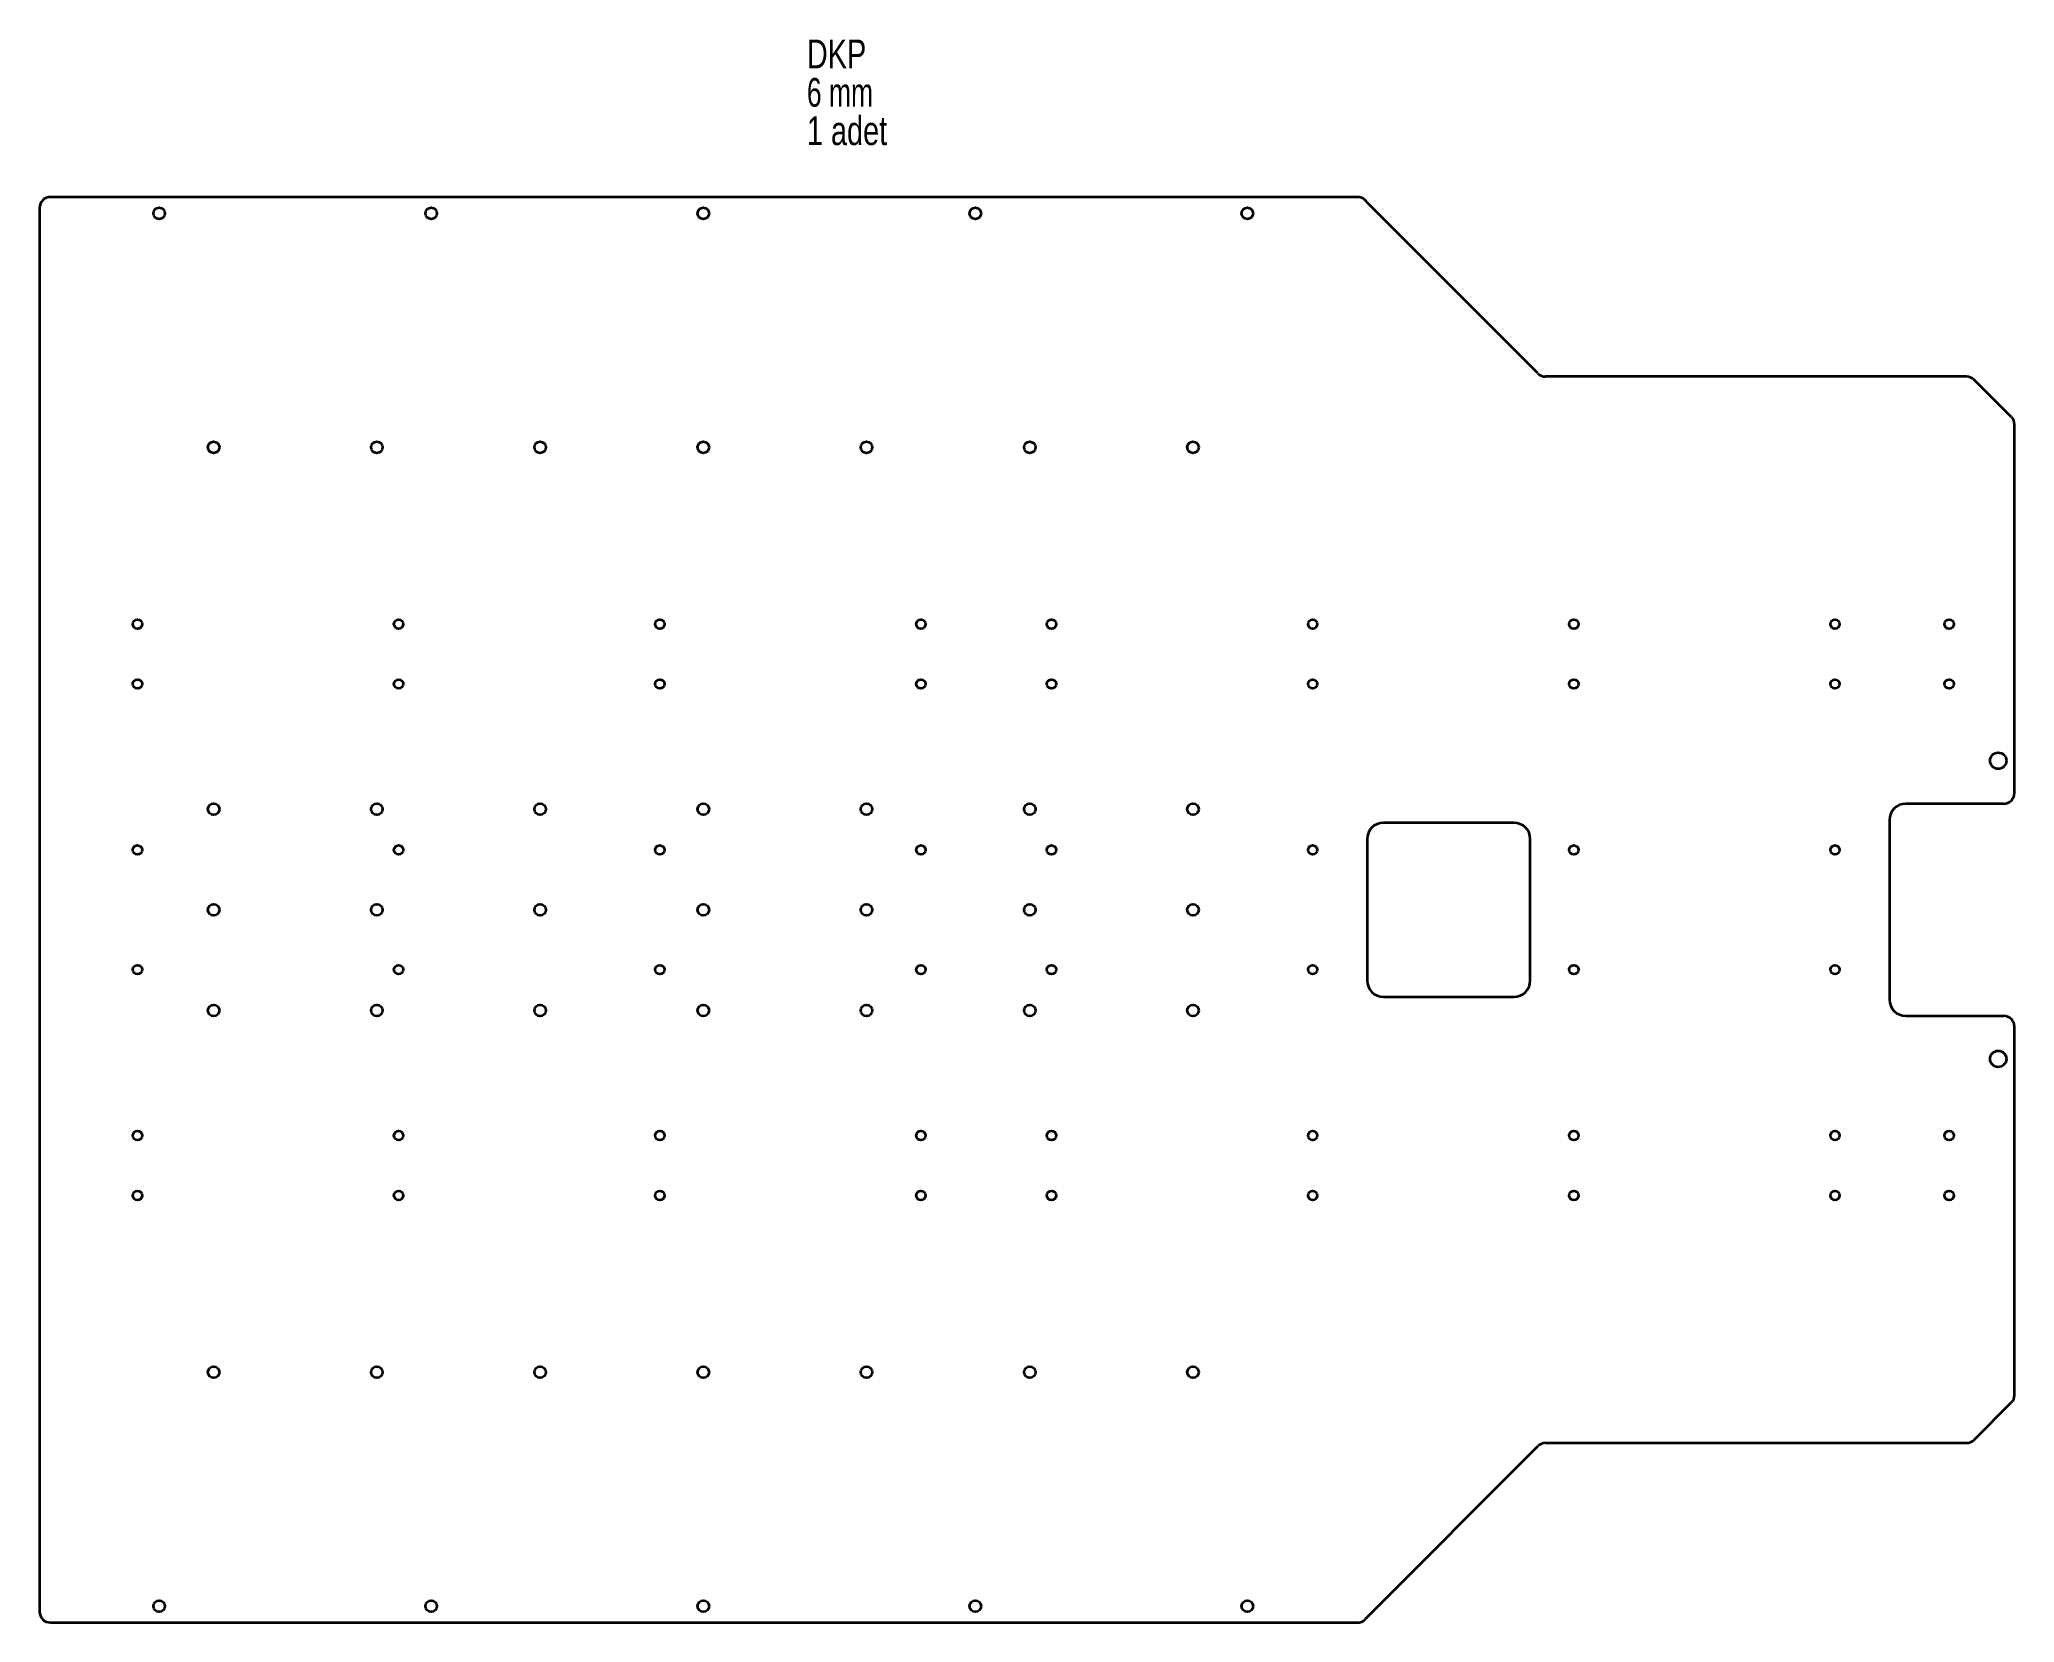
# Model space of a CAD drawing. Header units: millimetres. Extents: x -1839 to -24, y -558 to 896.
import ezdxf

# ---------------------------------------------------------------- set-up
doc = ezdxf.new("R2010")
doc.units = ezdxf.units.MM
doc.styles.add('SLDTEXTSTYLE0', font='TXT', dxfattribs={"width": 0.75})
doc.styles.add('SLDTEXTSTYLE1', font='TXT', dxfattribs={"width": 0.6875})

# ---------------------------------------------------------------- blocks, each defined once
blk = doc.blocks.new('SW_NOTE_0')
at = {"color": 0, "linetype": 'Continuous', "lineweight": 0, "char_height": 26.46, "attachment_point": 1}
for s, insert, style in [('DKP', (0, 34.1), 'SLDTEXTSTYLE0'), ('6 mm', (0, -1.2), 'SLDTEXTSTYLE1'), ('1 adet', (0, -36.4), 'SLDTEXTSTYLE0')]:
    blk.add_mtext(s, dxfattribs=dict(at, insert=insert, style=style))

msp = doc.modelspace()

# ---------------------------------------------------------------- linework, layer by layer
at = {"color": 7, "linetype": 'Continuous', "lineweight": 35}
for p, q in [((-627.6, 751.7), (-1828.9, 751.7)), ((-461.9, 589.7), (-618.9, 746.7)), ((-1838.9, 741.7), (-1838.9, -548.3)), ((-68.1, 586.7), (-454.8, 586.7)), ((-26.9, 549.7), (-61, 583.8)), ((-23.9, 204.2), (-23.9, 542.6)), ((-33.9, 194.2), (-123.9, 194.2)), ((-483.9, 176.7), (-603.9, 176.7)), ((-138.9, 179.2), (-138.9, 14.2)), ((-618.9, 161.7), (-618.9, 31.7)), ((-468.9, 31.7), (-468.9, 161.7)), ((-603.9, 16.7), (-483.9, 16.7)), ((-123.9, -0.8), (-33.9, -0.8)), ((-23.9, -349.1), (-23.9, -10.8)), ((-61, -390.3), (-26.9, -356.2)), ((-618.9, -553.3), (-461.9, -396.2)), ((-454.8, -393.3), (-68.1, -393.3)), ((-1828.9, -558.3), (-627.6, -558.3))]:
    msp.add_line(p, q, dxfattribs=at)
for centre, radius in [((-1728.9, 736.7), 5.25), ((-1478.9, 736.7), 5.25), ((-1228.9, 736.7), 5.25), ((-978.9, 736.7), 5.25), ((-728.9, 736.7), 5.25), ((-1678.9, 521.7), 5.25), ((-1528.9, 521.7), 5.25), ((-1378.9, 521.7), 5.25), ((-1228.9, 521.7), 5.25), ((-1078.9, 521.7), 5.25), ((-928.9, 521.7), 5.25), ((-778.9, 521.7), 5.25), ((-1748.9, 359.2), 4.25), ((-1508.9, 359.2), 4.25), ((-1268.9, 359.2), 4.25), ((-1028.9, 359.2), 4.25), ((-908.9, 359.2), 4.25), ((-668.9, 359.2), 4.25), ((-428.9, 359.2), 4.25), ((-188.9, 359.2), 4.25), ((-83.9, 359.2), 4.25), ((-1748.9, 304.2), 4.25), ((-1508.9, 304.2), 4.25), ((-1268.9, 304.2), 4.25), ((-1028.9, 304.2), 4.25), ((-908.9, 304.2), 4.25), ((-668.9, 304.2), 4.25), ((-428.9, 304.2), 4.25), ((-188.9, 304.2), 4.25), ((-83.9, 304.2), 4.25), ((-38.9, 233.7), 7.5), ((-1678.9, 189.2), 5.25), ((-1528.9, 189.2), 5.25), ((-1378.9, 189.2), 5.25), ((-1228.9, 189.2), 5.25), ((-1078.9, 189.2), 5.25), ((-928.9, 189.2), 5.25), ((-778.9, 189.2), 5.25), ((-1748.9, 151.7), 4.25), ((-1508.9, 151.7), 4.25), ((-1268.9, 151.7), 4.25), ((-1028.9, 151.7), 4.25), ((-908.9, 151.7), 4.25), ((-668.9, 151.7), 4.25), ((-428.9, 151.7), 4.25), ((-188.9, 151.7), 4.25), ((-1678.9, 96.7), 5.25), ((-1528.9, 96.7), 5.25), ((-1378.9, 96.7), 5.25), ((-1228.9, 96.7), 5.25), ((-1078.9, 96.7), 5.25), ((-928.9, 96.7), 5.25), ((-778.9, 96.7), 5.25), ((-1748.9, 41.7), 4.25), ((-1508.9, 41.7), 4.25), ((-1268.9, 41.7), 4.25), ((-1028.9, 41.7), 4.25), ((-908.9, 41.7), 4.25), ((-668.9, 41.7), 4.25), ((-428.9, 41.7), 4.25), ((-188.9, 41.7), 4.25), ((-1678.9, 4.2), 5.25), ((-1528.9, 4.2), 5.25), ((-1378.9, 4.2), 5.25), ((-1228.9, 4.2), 5.25), ((-1078.9, 4.2), 5.25), ((-928.9, 4.2), 5.25), ((-778.9, 4.2), 5.25), ((-38.9, -40.3), 7.5), ((-1748.9, -110.8), 4.25), ((-1508.9, -110.8), 4.25), ((-1268.9, -110.8), 4.25), ((-1028.9, -110.8), 4.25), ((-908.9, -110.8), 4.25), ((-668.9, -110.8), 4.25), ((-428.9, -110.8), 4.25), ((-188.9, -110.8), 4.25), ((-83.9, -110.8), 4.25), ((-1748.9, -165.8), 4.25), ((-1508.9, -165.8), 4.25), ((-1268.9, -165.8), 4.25), ((-1028.9, -165.8), 4.25), ((-908.9, -165.8), 4.25), ((-668.9, -165.8), 4.25), ((-428.9, -165.8), 4.25), ((-188.9, -165.8), 4.25), ((-83.9, -165.8), 4.25), ((-1678.9, -328.3), 5.25), ((-1528.9, -328.3), 5.25), ((-1378.9, -328.3), 5.25), ((-1228.9, -328.3), 5.25), ((-1078.9, -328.3), 5.25), ((-928.9, -328.3), 5.25), ((-778.9, -328.3), 5.25), ((-1728.9, -543.3), 5.25), ((-1478.9, -543.3), 5.25), ((-1228.9, -543.3), 5.25), ((-978.9, -543.3), 5.25), ((-728.9, -543.3), 5.25)]:
    msp.add_circle(centre, radius, dxfattribs=at)
for centre, radius, start, end in [((-1828.9, 741.7), 10, 90, 180), ((-627.6, 741.7), 10, 30, 90), ((-454.8, 596.7), 10, 225, 270), ((-68.1, 576.7), 10, 45, 90), ((-33.9, 542.6), 10, 0, 45), ((-33.9, 204.2), 10, 270, 0), ((-123.9, 179.2), 15, 90, 180), ((-603.9, 161.7), 15, 90, 180), ((-483.9, 161.7), 15, 0, 90), ((-603.9, 31.7), 15, 180, 270), ((-483.9, 31.7), 15, 270, 0), ((-123.9, 14.2), 15, 180, 270), ((-33.9, -10.8), 10, 0, 90), ((-33.9, -349.1), 10, 315, 0), ((-454.8, -403.3), 10, 90, 135), ((-68.1, -383.3), 10, 270, 315), ((-1828.9, -548.3), 10, 180, 270), ((-627.6, -548.3), 10, 270, 330)]:
    msp.add_arc(centre, radius, start, end, dxfattribs=at)

# ---------------------------------------------------------------- block references
at = {"color": 7, "linetype": 'Continuous', "lineweight": 0}
msp.add_blockref('SW_NOTE_0', (-1133.7, 862.3), dxfattribs=at)

doc.saveas('drawing.dxf')
